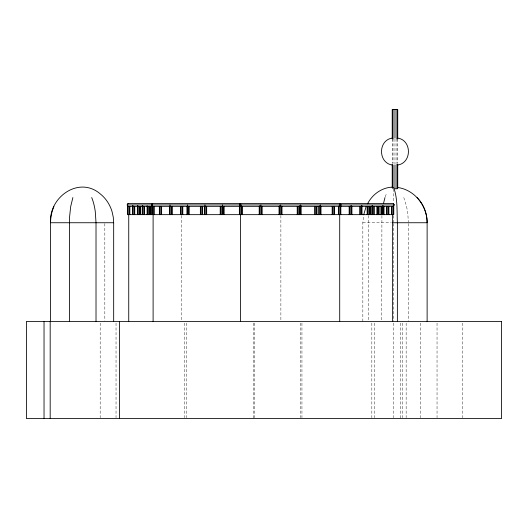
<?xml version="1.0" encoding="UTF-8"?>
<svg xmlns="http://www.w3.org/2000/svg" width="528" height="528" viewBox="0 0 528 528"><rect width="100%" height="100%" fill="white"/><g stroke="black" fill="none" stroke-linecap="round" stroke-linejoin="round"><path stroke-width="0.4" stroke-dasharray="2.64 1.98" d="M362.842 321.44L362.842 222.743L363.528 215.622M381.922 215.622L381.665 321.44M385.249 196.845L386.324 193.948M392.218 188.767L393.03 188.767M362.842 222.743L391.347 222.743M403.801 197.571L406.626 206.58M393.202 188.892L393.551 201.821M393.664 215.622L393.683 221.945M462.277 323.083L462.277 417.694M437.039 323.083L437.039 417.694M420.539 323.083L420.539 417.694M408.289 223.562L408.289 321.44M406.144 323.083L406.144 417.694M402.745 323.083L402.745 417.694M400.31 323.083L400.31 418.519M397.729 138.91L397.729 163.429M396.924 138.91L396.924 163.429M394.977 138.91L394.977 164.248M393.683 223.562L393.683 321.44M393.683 323.083L393.683 417.694M393.03 138.91L393.03 163.429M392.218 138.91L392.218 163.429M374.266 323.083L374.266 417.694M371.837 323.083L371.837 417.694M368.26 215.47L368.26 320.615M301.943 323.083L301.943 417.694M300.326 323.083L300.326 417.694M280.876 215.47L280.876 320.615M254.694 323.083L254.694 417.694M253.242 323.083L253.242 418.519M186.74 323.083L186.74 417.694M184.8 323.083L184.8 417.694M181.665 215.47L181.665 320.615M116.035 323.083L116.035 417.694M104.828 223.562L104.828 320.615M100.181 323.083L100.181 417.694M406.586 206.62A37.937 17.49 89.9 0 1 408.236 221.945"/><path stroke-width="0.79" d="M339.9 203.544L339.9 206.342L240.689 206.342L240.689 203.544M383.513 203.405L384.978 197.571M363.68 214.843L366.128 206.58M72.877 197.571L70.686 206.58L69.544 217.173L69.392 321.44M152.684 203.544L152.269 204.943L152.684 206.342L240.068 206.342L239.653 204.943L240.068 203.544M113.672 321.44L113.672 222.743L113.269 217.173L112.088 211.741A35.561 32.571 89.9 0 0 100.32 193.948C79.061 175.553 48.701 197.168 50.569 222.743L50.569 321.44M128.047 203.544L127.347 204.943L128.047 206.342M340.395 203.544L341.088 204.943L340.395 206.342L393.32 206.342L394.013 204.943L393.32 203.544M367.534 203.861C372.148 194.608 381.599 187.618 392.08 187.15M152.473 206.342L127.948 206.342L127.169 204.943L127.948 203.544L393.413 203.544L394.205 204.943M152.321 206.342L151.529 204.943L152.321 203.544M392.291 138.059C377.936 140.171 377.936 162.934 392.291 165.04M397.657 165.04C412.012 162.941 412.012 140.164 397.657 138.059M127.169 204.943L151.529 204.943M239.653 204.943L151.972 204.943L151.972 214.652M340.098 204.943L239.93 204.943L239.93 214.652M340.837 204.943L340.276 204.943L340.276 214.652M341.088 204.943L394.013 204.943M113.672 222.743L50.569 222.743A37.686 34.716 90 0 1 53.922 206.587M392.66 222.743L427.119 222.743L427.119 321.44M398.33 187.585C414.935 190.192 427.343 206.158 427.119 222.743A35.33 33.284 90 0 0 417.1 197.584M393.677 187.585C397.795 198.7 396.832 211.061 397.373 222.743L397.373 321.44M397.729 138.91L397.729 109.481L392.218 109.481L392.218 138.91M397.729 164.248L397.729 188.767M396.924 109.481L396.924 138.91M396.924 164.248L396.924 188.767L394.977 188.767L394.977 165.059M394.977 109.481L394.977 138.092M393.763 204.943L393.763 214.652L127.604 214.652L127.604 204.943M393.202 205.755L393.202 214.652M393.03 109.481L393.03 138.91M393.03 165.059L393.03 187.948M392.634 214.652L392.634 321.44M392.218 164.248L392.218 187.948M392.06 206.56L392.06 214.652M391.492 206.56L391.492 214.652M388.885 206.56L388.885 214.652M388.318 206.56L388.318 214.652M387.189 206.56L387.189 214.652M386.621 206.56L386.621 214.652M384.014 206.56L384.014 214.652M383.453 206.56L383.453 214.652M383.176 205.755L383.176 214.652M382.615 205.755L382.615 214.652M381.48 206.56L381.48 214.652M380.919 206.56L380.919 214.652M379.137 206.56L379.137 214.652M378.576 206.56L378.576 214.652M377.441 206.56L377.441 214.652M376.88 206.56L376.88 214.652M374.266 206.56L374.266 214.652M373.705 206.56L373.705 214.652M372.596 205.755L372.563 214.652M372.029 205.755L372.029 214.652M370.9 206.56L370.9 214.652M370.333 206.56L370.333 214.652M369.395 206.56L369.395 214.652M368.828 206.56L368.828 214.652M367.693 206.56L367.693 214.652M367.132 206.56L367.132 214.652M362.01 205.755L362.01 214.652M361.442 205.755L361.442 214.652M360.314 206.56L360.314 214.652M359.746 206.56L359.746 214.652M351.912 206.56L351.912 214.652M351.424 205.755L351.424 214.652M350.856 205.755L350.856 214.652M349.727 206.56L349.727 214.652M349.16 206.56L349.16 214.652M340.837 205.755L340.837 214.652M339.709 214.652L339.709 321.44M339.141 205.755L339.141 214.652M338.573 206.56L338.573 214.652M334.442 206.56L334.442 214.652M333.868 206.56L333.868 214.652M332.739 206.56L332.739 214.652M332.171 206.56L332.171 214.652M320.998 206.56L320.998 214.652M320.43 204.943L320.43 214.652M319.295 205.755L319.295 214.652M318.734 206.56L318.734 214.652M316.965 206.56L316.965 214.652M316.397 206.56L316.397 214.652M315.262 206.56L315.262 214.652M314.695 206.56L314.695 214.652M301.158 205.755L301.158 214.652M300.584 204.943L300.584 214.652M299.455 205.755L299.455 214.652M298.921 206.56L298.888 214.652M297.779 206.56L297.779 214.652M297.218 206.56L297.218 214.652M282.005 206.56L282.005 214.652M281.444 206.56L281.444 214.652M281.312 206.56L281.312 214.652M280.751 204.943L280.751 214.652M279.609 205.755L279.609 214.652M279.041 206.56L279.041 214.652M262.165 206.56L262.165 214.652M261.598 206.56L261.598 214.652M261.472 206.56L261.472 214.652M260.905 204.943L260.905 214.652M259.763 205.755L259.763 214.652M259.202 206.56L259.202 214.652M242.319 206.56L242.319 214.652M241.751 206.56L241.751 214.652M241.626 206.56L241.626 214.652M241.058 204.943L241.058 214.652M240.497 214.652L240.497 321.44M239.362 206.56L239.362 214.652M224.149 206.56L224.149 214.652M223.582 206.56L223.582 214.652M222.453 204.943L222.453 214.652M221.918 206.56L221.885 214.652M220.777 206.56L220.777 214.652M220.216 206.56L220.216 214.652M206.666 206.56L206.666 214.652M206.105 206.56L206.105 214.652M204.97 204.943L204.97 214.652M204.409 206.56L204.409 214.652M202.64 206.56L202.64 214.652M202.072 206.56L202.072 214.652M200.937 206.56L200.937 214.652M200.369 206.56L200.369 214.652M189.196 206.56L189.196 214.652M188.621 206.56L188.621 214.652M187.493 204.943L187.493 214.652M186.925 206.56L186.925 214.652M182.794 206.56L182.794 214.652M182.226 206.56L182.226 214.652M181.097 206.56L181.097 214.652M180.523 206.56L180.523 214.652M172.207 206.56L172.207 214.652M171.719 206.56L171.719 214.652M171.64 206.56L171.64 214.652M171.151 206.56L171.151 214.652M170.016 204.943L170.016 214.652M169.448 206.56L169.448 214.652M161.621 206.56L161.621 214.652M161.06 206.56L161.06 214.652M159.925 206.56L159.925 214.652M159.364 206.56L159.364 214.652M154.242 206.56L154.242 214.652M153.674 206.56L153.674 214.652M153.107 214.652L153.107 321.44M152.546 204.943L152.546 214.652M151.041 206.56L151.041 214.652M150.473 206.56L150.473 214.652M149.365 206.56L149.365 214.652M149.338 206.56L149.338 214.652M148.797 206.56L148.797 214.652M147.668 206.56L147.668 214.652M147.101 205.755L147.101 214.652M144.494 206.56L144.494 214.652M143.926 206.56L143.926 214.652M142.798 205.755L142.798 214.652M142.223 205.755L142.223 214.652M140.455 206.56L140.455 214.652M139.887 206.56L139.887 214.652M139.616 206.56L139.616 214.652M139.049 206.56L139.049 214.652M137.92 205.755L137.92 214.652M137.353 205.755L137.353 214.652M134.746 206.56L134.746 214.652M134.178 206.56L134.178 214.652M133.043 205.755L133.043 214.652M132.475 205.755L132.475 214.652M129.868 206.56L129.868 214.652M129.301 206.56L129.301 214.652M128.74 214.652L128.74 321.44M128.172 206.56L128.172 214.652M119.599 321.44L119.599 418.519M96.017 321.44L96.017 222.743L95.297 211.741A35.699 15.008 -90 0 0 91.707 197.564M50.186 321.44L50.186 418.519M44.035 321.44L44.035 418.519M501.6 321.44L26.4 321.44L26.4 418.519L501.6 418.519L501.6 321.44"/></g></svg>
